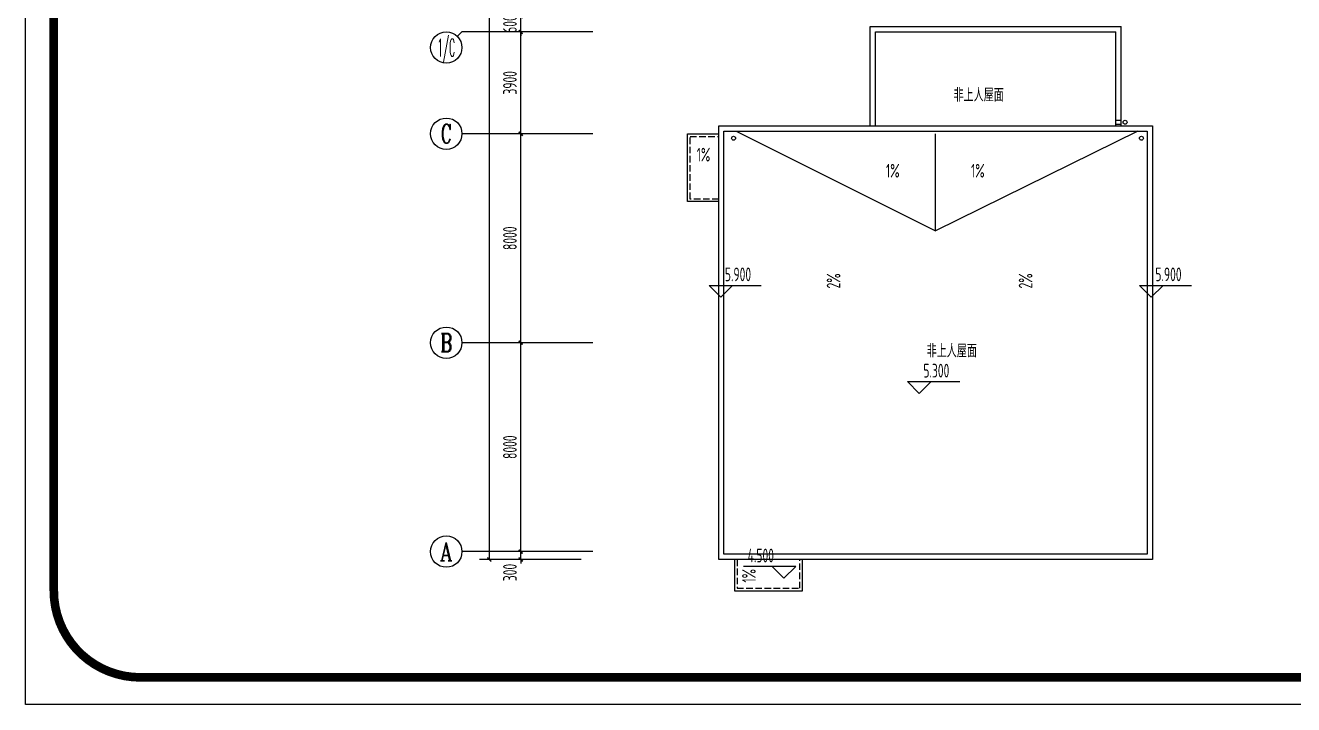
# Model space of a CAD drawing. Extents: x 1158414 to 1597620, y -840005 to -760676.
# Drawn here: x 1325027 to 1373562, y -840005 to -813997 of the extents above; entities that cross this region are included whole.
import ezdxf
from ezdxf.enums import TextEntityAlignment as Align

# ---------------------------------------------------------------- set-up
doc = ezdxf.new("R2010")
doc.units = 0
doc.header["$LTSCALE"] = 1000
doc.linetypes.add('DASH', pattern=[0.35, 0.25, -0.1])
for name, color, linetype in [('0-雨水', 141, 'Continuous'), ('AXIS', 3, 'Continuous'), ('AXIS_TEXT', 7, 'Continuous'), ('DIM_ELEV', 3, 'Continuous'), ('DIM_SYMB', 3, 'Continuous'), ('PUB_STRM', 4, 'Continuous'), ('PUB_TEXT', 7, 'Continuous'), ('STAIR', 4, 'Continuous'), ('外框', 7, 'Continuous')]:
    doc.layers.add(name, color=color, linetype=linetype)
doc.styles.add('_TCH_AXIS', font='COMPLEX', dxfattribs={"width": 0.8, "bigfont": 'TSSDCHN'})
doc.styles.add('_TCH_DIM', font='TSSDENG', dxfattribs={"width": 0.8, "bigfont": 'TSSDCHN'})
doc.styles.add('_TCH_DIM_T3', font='TSSDENG', dxfattribs={"width": 0.64, "bigfont": 'TSSDCHN'})
doc.styles.add('COMPLEX', font='COMPLEX')
doc.dimstyles.new('_TCH_ARCH&&150', dxfattribs={"dimtxt": 525, "dimasz": 150, "dimexe": 375, "dimexo": 450, "dimgap": 150, "dimtad": 1, "dimdec": 0, "dimzin": 0, "dimdsep": 46, "dimtxsty": '_TCH_DIM_T3', "dimblk": 'ARCHTICK', "dimcen": 0.09, "dimclrt": 7, "dimazin": 2, "dimtfac": 1, "dimtdec": 0, "dimtix": 1, "dimtmove": 2, "dimatfit": 3, "dimfxl": 0, "dimtolj": 1, "dimtzin": 0, "dimarcsym": 0})

# ---------------------------------------------------------------- blocks, each defined once
blk = doc.blocks.new('_ArchTick')
at = {"color": 0, "linetype": 'ByBlock', "const_width": 0.4}
blk.add_lwpolyline([(-0.5, -0.5), (0.5, 0.5)], dxfattribs=at)
blk = doc.blocks.new('*D137')
at = {"layer": 'AXIS', "color": 0, "lineweight": -2, "transparency": 16777216}
for p, q in [((1346294, -834147), (1343608, -834147)), ((1343983, -834147), (1343983, -833997)), ((1343983, -834447), (1343983, -834147)), ((1346294, -834447), (1343608, -834447)), ((1343983, -834447), (1343983, -834597))]:
    blk.add_line(p, q, dxfattribs=at)
at = {"layer": 'Defpoints', "color": 0, "transparency": 16777216}
for p in [(1343983, -834147), (1346744, -834147), (1346744, -834447)]:
    blk.add_point(p, dxfattribs=at)
at = {"layer": 'AXIS', "color": 0, "lineweight": -2, "transparency": 16777216, "xscale": 150, "yscale": 150, "zscale": 150}
for p, rotation in [((1343983, -834147), 270), ((1343983, -834447), 90)]:
    blk.add_blockref('_ArchTick', p, dxfattribs=dict(at, rotation=rotation))
at = {"layer": 'AXIS', "color": 7, "transparency": 16777216, "insert": (1343571, -834946), "char_height": 525, "attachment_point": 5, "rotation": 90, "style": '_TCH_DIM_T3'}
blk.add_mtext('\\A1;300', dxfattribs=at)
blk = doc.blocks.new('*D138')
at = {"layer": 'AXIS', "color": 0, "lineweight": -2, "transparency": 16777216}
for p, q in [((1346294, -826147), (1343608, -826147)), ((1343983, -834147), (1343983, -826147)), ((1346294, -834147), (1343608, -834147))]:
    blk.add_line(p, q, dxfattribs=at)
at = {"layer": 'Defpoints', "color": 0, "transparency": 16777216}
for p in [(1343983, -826147), (1346744, -826147), (1346744, -834147)]:
    blk.add_point(p, dxfattribs=at)
at = {"layer": 'AXIS', "color": 0, "lineweight": -2, "transparency": 16777216, "xscale": 150, "yscale": 150, "zscale": 150}
for p, rotation in [((1343983, -826147), 90), ((1343983, -834147), 270)]:
    blk.add_blockref('_ArchTick', p, dxfattribs=dict(at, rotation=rotation))
at = {"layer": 'AXIS', "color": 7, "transparency": 16777216, "insert": (1343571, -830147), "char_height": 525, "attachment_point": 5, "rotation": 90, "style": '_TCH_DIM_T3'}
blk.add_mtext('\\A1;8000', dxfattribs=at)
blk = doc.blocks.new('*D139')
at = {"layer": 'AXIS', "color": 0, "lineweight": -2, "transparency": 16777216}
for p, q in [((1346294, -818147), (1343608, -818147)), ((1343983, -826147), (1343983, -818147)), ((1346294, -826147), (1343608, -826147))]:
    blk.add_line(p, q, dxfattribs=at)
at = {"layer": 'Defpoints', "color": 0, "transparency": 16777216}
for p in [(1343983, -818147), (1346744, -818147), (1346744, -826147)]:
    blk.add_point(p, dxfattribs=at)
at = {"layer": 'AXIS', "color": 0, "lineweight": -2, "transparency": 16777216, "xscale": 150, "yscale": 150, "zscale": 150}
for p, rotation in [((1343983, -818147), 90), ((1343983, -826147), 270)]:
    blk.add_blockref('_ArchTick', p, dxfattribs=dict(at, rotation=rotation))
at = {"layer": 'AXIS', "color": 7, "transparency": 16777216, "insert": (1343571, -822147), "char_height": 525, "attachment_point": 5, "rotation": 90, "style": '_TCH_DIM_T3'}
blk.add_mtext('\\A1;8000', dxfattribs=at)
blk = doc.blocks.new('*D140')
at = {"layer": 'AXIS', "color": 0, "lineweight": -2, "transparency": 16777216}
for p, q in [((1346294, -814247), (1343608, -814247)), ((1343983, -818147), (1343983, -814247)), ((1346294, -818147), (1343608, -818147))]:
    blk.add_line(p, q, dxfattribs=at)
at = {"layer": 'Defpoints', "color": 0, "transparency": 16777216}
for p in [(1343983, -814247), (1346744, -814247), (1346744, -818147)]:
    blk.add_point(p, dxfattribs=at)
at = {"layer": 'AXIS', "color": 0, "lineweight": -2, "transparency": 16777216, "xscale": 150, "yscale": 150, "zscale": 150}
for p, rotation in [((1343983, -814247), 90), ((1343983, -818147), 270)]:
    blk.add_blockref('_ArchTick', p, dxfattribs=dict(at, rotation=rotation))
at = {"layer": 'AXIS', "color": 7, "transparency": 16777216, "insert": (1343571, -816197), "char_height": 525, "attachment_point": 5, "rotation": 90, "style": '_TCH_DIM_T3'}
blk.add_mtext('\\A1;3900', dxfattribs=at)
blk = doc.blocks.new('*D141')
at = {"layer": 'AXIS', "color": 0, "lineweight": -2, "transparency": 16777216}
for p, q in [((1346294, -813647), (1343608, -813647)), ((1343983, -813647), (1343983, -813497)), ((1343983, -814247), (1343983, -813647)), ((1346294, -814247), (1343608, -814247)), ((1343983, -814247), (1343983, -814397))]:
    blk.add_line(p, q, dxfattribs=at)
at = {"layer": 'Defpoints', "color": 0, "transparency": 16777216}
for p in [(1343983, -813647), (1346744, -813647), (1346744, -814247)]:
    blk.add_point(p, dxfattribs=at)
at = {"layer": 'AXIS', "color": 0, "lineweight": -2, "transparency": 16777216, "xscale": 150, "yscale": 150, "zscale": 150}
for p, rotation in [((1343983, -813647), 270), ((1343983, -814247), 90)]:
    blk.add_blockref('_ArchTick', p, dxfattribs=dict(at, rotation=rotation))
at = {"layer": 'AXIS', "color": 7, "transparency": 16777216, "insert": (1343571, -813947), "char_height": 525, "attachment_point": 5, "rotation": 90, "style": '_TCH_DIM_T3'}
blk.add_mtext('\\A1;600', dxfattribs=at)
blk = doc.blocks.new('*D148')
at = {"layer": 'AXIS', "color": 0, "lineweight": -2, "transparency": 16777216}
for p, q in [((1346294, -769786), (1342408, -769786)), ((1342783, -834447), (1342783, -769786)), ((1346294, -834447), (1342408, -834447))]:
    blk.add_line(p, q, dxfattribs=at)
at = {"layer": 'Defpoints', "color": 0, "transparency": 16777216}
for p in [(1342783, -769786), (1346744, -769786), (1346744, -834447)]:
    blk.add_point(p, dxfattribs=at)
at = {"layer": 'AXIS', "color": 0, "lineweight": -2, "transparency": 16777216, "xscale": 150, "yscale": 150, "zscale": 150}
for p, rotation in [((1342783, -769786), 90), ((1342783, -834447), 270)]:
    blk.add_blockref('_ArchTick', p, dxfattribs=dict(at, rotation=rotation))
at = {"layer": 'AXIS', "color": 7, "transparency": 16777216, "insert": (1342371, -802117), "char_height": 525, "attachment_point": 5, "rotation": 90, "style": '_TCH_DIM_T3'}
blk.add_mtext('\\A1;64660', dxfattribs=at)
blk = doc.blocks.new('_AXISO')
blk.add_circle((0, 0), 0.5)
at = {"layer": 'AXIS_TEXT', "style": 'COMPLEX', "width": 1.041667}
blk.add_attdef('A', text='', height=0.56, dxfattribs=at).set_placement((-0.25, -0.28), (0.25, -0.28), align=Align.FIT)

msp = doc.modelspace()

# ---------------------------------------------------------------- linework, layer by layer
at = {"layer": '0-雨水'}
for p, q in [((1352228.1, -818046.7), (1359861.8, -821868.6)), ((1367593.5, -818046.7), (1359861.8, -821868.6)), ((1359861.8, -821868.6), (1359861.8, -818146.7))]:
    msp.add_line(p, q, dxfattribs=at)
at = {"layer": 'AXIS'}
for p, q in [((1341557.7, -814422.4), (1341733.5, -814246.7)), ((1346744, -814246.7), (1341733.5, -814246.7)), ((1346744, -818146.7), (1341733.5, -818146.7)), ((1346744, -826146.7), (1341733.5, -826146.7)), ((1346744, -834146.7), (1341733.5, -834146.7))]:
    msp.add_line(p, q, dxfattribs=at)
at = {"layer": 'DIM_ELEV'}
for p, q in [((1351640.7, -824400.7), (1351190.7, -823950.7)), ((1351190.7, -823950.7), (1353186.3, -823950.7)), ((1351640.7, -824400.7), (1352090.7, -823950.7)), ((1368113.8, -824400.7), (1367663.8, -823950.7)), ((1367663.8, -823950.7), (1369659.4, -823950.7)), ((1368113.8, -824400.7), (1368563.8, -823950.7)), ((1359236.2, -828087.1), (1358786.2, -827637.1)), ((1358786.2, -827637.1), (1360781.8, -827637.1)), ((1359236.2, -828087.1), (1359686.2, -827637.1)), ((1354505.7, -834715), (1352510.1, -834715)), ((1354055.7, -835165), (1353605.7, -834715)), ((1354055.7, -835165), (1354505.7, -834715))]:
    msp.add_line(p, q, dxfattribs=at)
at = {"layer": 'DIM_SYMB'}
for points in [[(1351491.5, -819367.5, 0, 0, 0), (1350940.6, -819367.5, 120, 0, 0), (1350490.6, -819367.5, 0, 0, 0)], [(1358978.5, -819983, 0, 0, 0), (1357940.9, -819983, 120, 0, 0), (1357490.9, -819983, 0, 0, 0)], [(1360745.2, -819983, 0, 0, 0), (1361782.7, -819983, 120, 0, 0), (1362232.7, -819983, 0, 0, 0)], [(1356376, -824511.1, 0, 0, 0), (1356376, -823473.5, 120, 0, 0), (1356376, -823023.5, 0, 0, 0)], [(1363724.6, -824511.1, 0, 0, 0), (1363724.6, -823473.5, 120, 0, 0), (1363724.6, -823023.5, 0, 0, 0)], [(1353137.4, -834589.2, 0, 0, 0), (1353137.4, -835076.6, 120, 0, 0), (1353137.4, -835526.6, 0, 0, 0)]]:
    msp.add_lwpolyline(points, format="xyseb", dxfattribs=at)
at = {"layer": 'PUB_STRM', "linetype": 'DASH'}
for p, q in [((1366761.8, -817632), (1366961.8, -817632)), ((1366761.8, -817782), (1366961.8, -817782))]:
    msp.add_line(p, q, dxfattribs=at)
at = {"layer": 'PUB_STRM'}
for centre in [(1367111.8, -817707), (1352127.4, -818318.2), (1367736, -818318.2)]:
    msp.add_circle(centre, 75, dxfattribs=at)
at = {"layer": 'STAIR'}
for p, q in [((1357361.8, -817846.7), (1357361.8, -814046.7)), ((1357361.8, -814046.7), (1366961.8, -814046.7)), ((1357561.8, -817846.7), (1357561.8, -814246.7)), ((1357561.8, -814246.7), (1366761.8, -814246.7)), ((1366761.8, -817846.7), (1366761.8, -814246.7)), ((1366961.8, -817846.7), (1366961.8, -814046.7)), ((1357361.8, -817846.7), (1357561.8, -817846.7)), ((1366761.8, -817846.7), (1366961.8, -817846.7)), ((1352361.8, -835646.7), (1354761.8, -835646.7))]:
    msp.add_line(p, q, dxfattribs=at)
for points in [[(1351561.8, -820746.7), (1350361.8, -820746.7), (1350361.8, -818146.7), (1351561.8, -818146.7)], [(1352161.8, -834446.7), (1352161.8, -835646.7), (1354761.8, -835646.7), (1354761.8, -834446.7)]]:
    msp.add_lwpolyline(points, dxfattribs=at)
at = {"layer": 'STAIR', "linetype": 'DASH'}
for points in [[(1351561.8, -820646.7), (1350461.8, -820646.7), (1350461.8, -818246.7), (1351561.8, -818246.7)], [(1352261.8, -834446.7), (1352261.8, -835546.7), (1354661.8, -835546.7), (1354661.8, -834446.7)]]:
    msp.add_lwpolyline(points, dxfattribs=at)
at = {"layer": 'STAIR'}
for points in [[(1351561.8, -817846.7), (1368161.8, -817846.7), (1368161.8, -834446.7), (1351561.8, -834446.7)], [(1351761.8, -818046.7), (1367961.8, -818046.7), (1367961.8, -834246.7), (1351761.8, -834246.7)]]:
    msp.add_lwpolyline(points, close=True, dxfattribs=at)
at = {"layer": '外框', "lineweight": -2}
for p, q in [((1325026.9, -840004.9), (1325026.9, -760676.1)), ((1438232.1, -840004.9), (1325026.9, -840004.9))]:
    msp.add_line(p, q, dxfattribs=at)
at = {"layer": '外框', "lineweight": -2, "const_width": 330.9}
msp.add_lwpolyline([(1329425.1, -838960.7), (1433665.7, -838960.7, 0.4142136), (1436974.9, -835651.5), (1436974.9, -765057.2, 0.4142136), (1433665.7, -761748), (1329425.1, -761748, 0.4142136), (1326115.9, -765057.2), (1326115.9, -835651.5, 0.4142136)], format="xyb", close=True, dxfattribs=at)

# ---------------------------------------------------------------- block references
at = {"layer": 'AXIS'}
ref = msp.add_blockref('_AXISO', (1341133.5, -814846.7), dxfattribs=dict(at, xscale=1200, yscale=1200, zscale=1200))
ref.add_attrib('A', '1/C', dxfattribs={"layer": 'AXIS_TEXT', "height": 678.82, "style": '_TCH_AXIS', "width": 0.504808}).set_placement((1340794.1, -815186.1), (1341472.9, -815186.1), align=Align.FIT)
ref = msp.add_blockref('_AXISO', (1341133.5, -818146.7), dxfattribs=dict(at, xscale=1200, yscale=1200, zscale=1200))
ref.add_attrib('A', 'C', dxfattribs={"layer": 'AXIS_TEXT', "height": 729.3, "style": '_TCH_AXIS'}).set_placement((1340925.1, -818511.4), (1341341.9, -818511.4), align=Align.FIT)
ref = msp.add_blockref('_AXISO', (1341133.5, -826146.7), dxfattribs=dict(at, xscale=1200, yscale=1200, zscale=1200))
ref.add_attrib('A', 'B', dxfattribs={"layer": 'AXIS_TEXT', "height": 705.1, "style": '_TCH_AXIS'}).set_placement((1340905.2, -826499.2), (1341361.8, -826499.2), align=Align.FIT)
ref = msp.add_blockref('_AXISO', (1341133.5, -834146.7), dxfattribs=dict(at, xscale=1200, yscale=1200, zscale=1200))
ref.add_attrib('A', 'A', dxfattribs={"layer": 'AXIS_TEXT', "height": 692.8, "style": '_TCH_AXIS'}).set_placement((1340896, -834493.1), (1341371, -834493.1), align=Align.FIT)

# ---------------------------------------------------------------- texts
at = {"layer": 'PUB_TEXT', "style": '_TCH_DIM'}
for s, height, width, p in [('非上人屋面', 506.38, 0.8, (1360546.8, -816916.5)), ('1%', 525, 0.64, (1350719.1, -819210)), ('1%', 525, 0.64, (1357962.7, -819825.5)), ('1%', 525, 0.64, (1361217, -819825.5)), ('5.900', 525, 0.64, (1351797.3, -823793.2)), ('5.900', 525, 0.64, (1368270.4, -823793.2)), ('非上人屋面', 506.38, 0.8, (1359516.9, -826712.5)), ('5.300', 525, 0.64, (1359392.8, -827479.6)), ('4.500', 525, 0.64, (1352666.7, -834557.5))]:
    msp.add_text(s, height=height, dxfattribs=dict(at, width=width)).set_placement(p)
at = {"layer": 'PUB_TEXT', "style": '_TCH_DIM', "width": 0.64}
for s, p in [('2%', (1356218.5, -824071.3)), ('2%', (1363567.1, -824071.3)), ('1%', (1352979.9, -835329.9))]:
    msp.add_text(s, height=525, rotation=90, dxfattribs=at).set_placement(p)

# ---------------------------------------------------------------- dimensions: what is measured, and where the dimension line sits
at = {"layer": 'AXIS'}
for p1, p2, distance, picture, middle in [((1346744, -834446.7), (1346744, -769786.5), 3960.5, '*D148', (1342371, -802116.6)), ((1346744, -814246.7), (1346744, -813646.7), 2760.5, '*D141', (1343571, -813946.7)), ((1346744, -818146.7), (1346744, -814246.7), 2760.5, '*D140', (1343571, -816196.7)), ((1346744, -826146.7), (1346744, -818146.7), 2760.5, '*D139', (1343571, -822146.7)), ((1346744, -834146.7), (1346744, -826146.7), 2760.5, '*D138', (1343571, -830146.7))]:
    dim = msp.add_aligned_dim(p1=p1, p2=p2, distance=distance, dimstyle='_TCH_ARCH&&150', dxfattribs=at)
    dim.commit()
    dim.dimension.update_dxf_attribs({"geometry": picture, "text_midpoint": middle})
dim = msp.add_linear_dim(base=(1343983.5, -834146.7), p1=(1346744, -834446.7), p2=(1346744, -834146.7), angle=90, dimstyle='_TCH_ARCH&&150', dxfattribs=at)
dim.commit()
dim.dimension.update_dxf_attribs({"geometry": '*D137', "text_midpoint": (1343571, -834945.6), "dimtype": 129})

doc.saveas('drawing.dxf')
